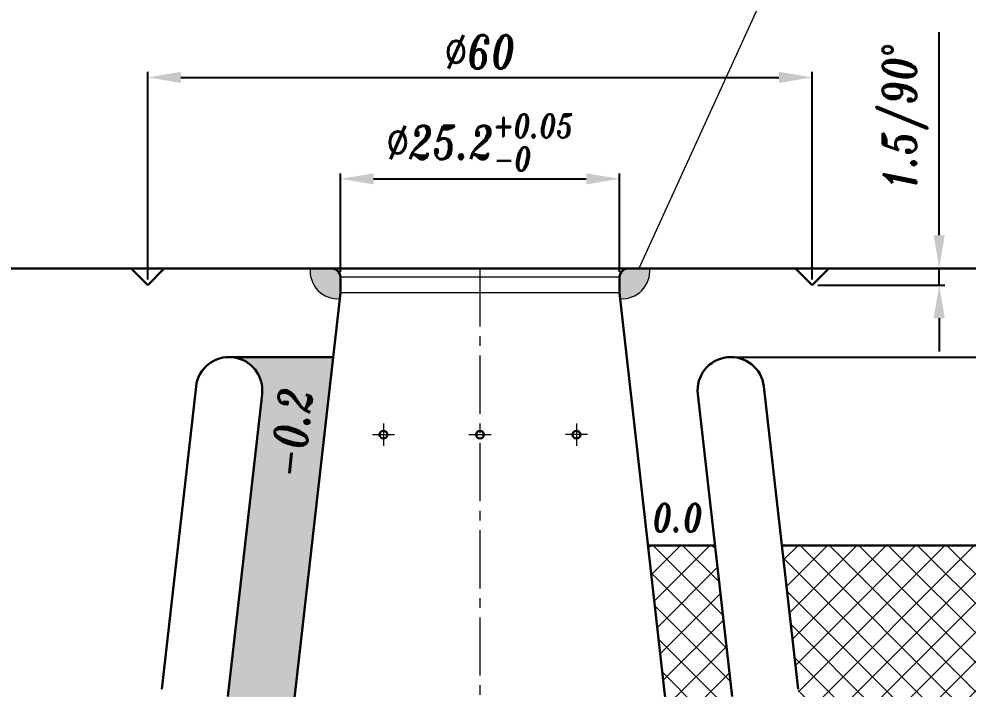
# Model space of a CAD drawing. Extents: x -235 to 974, y -300 to 522.
# Drawn here: x 271.6 to 357.3, y 241.5 to 302 of the extents above; entities that cross this region are included whole.
import ezdxf

# ---------------------------------------------------------------- set-up
doc = ezdxf.new("R2010")
doc.units = 0
doc.header["$LTSCALE"] = 7
doc.header["$MEASUREMENT"] = 0
doc.linetypes.add('CENTER2', pattern=[1.125, 0.75, -0.125, 0.125, -0.125])
doc.layers.get('0').update_dxf_attribs({"linetype": 'CONTINUOUS', "lineweight": 15})
for name, color, linetype, lineweight in [('1', 1, 'CENTER2', 15), ('3', 3, 'CONTINUOUS', 30), ('8', 251, 'CONTINUOUS', 15)]:
    doc.layers.add(name, color=color, linetype=linetype, lineweight=lineweight)
doc.styles.add('ITALICT', font='ITALICT.shx', dxfattribs={"width": 0.8, "height": 3})
doc.dimstyles.get("Standard").update_dxf_attribs({"dimtxt": 3, "dimasz": 3, "dimexe": 0.5, "dimexo": 0.5, "dimgap": 0.8, "dimtad": 1, "dimdsep": 46, "dimtxsty": 'ITALICT', "dimcen": 0.09, "dimazin": 2, "dimtfac": 1, "dimtmove": 0, "dimatfit": 3, "dimfxl": 1, "dimtolj": 1, "dimtzin": 0, "dimarcsym": 0})

# ---------------------------------------------------------------- blocks, each defined once
blk = doc.blocks.new('*D11')
at = {"color": 0, "lineweight": -2, "transparency": 16777216}
for p, q in [((300.656, 279.168), (300.656, 288.048)), ((325.856, 279.168), (325.856, 288.048)), ((303.656, 287.548), (322.856, 287.548))]:
    blk.add_line(p, q, dxfattribs=at)
at = {"color": 0, "transparency": 16777216}
for points in [[(303.656, 288.048), (303.656, 287.048), (300.656, 287.548)], [(322.856, 288.048), (322.856, 287.048), (325.856, 287.548)]]:
    blk.add_solid(points, dxfattribs=at)
at = {"color": 0, "transparency": 16777216, "insert": (313.256, 290.833), "char_height": 3, "attachment_point": 5, "style": 'ITALICT'}
blk.add_mtext('\\A1;%%c25.2{}{\\H0.71x;\\C3;\\S+0.05^ -0;}', dxfattribs=at)
blk = doc.blocks.new('*D33')
at = {"color": 0, "lineweight": -2, "transparency": 16777216}
for p, q in [((283.256, 278.468), (283.256, 297.209)), ((286.256, 296.709), (340.256, 296.709)), ((343.256, 278.468), (343.256, 297.209))]:
    blk.add_line(p, q, dxfattribs=at)
at = {"color": 0, "transparency": 16777216}
for points in [[(286.256, 297.209), (286.256, 296.209), (283.256, 296.709)], [(340.256, 297.209), (340.256, 296.209), (343.256, 296.709)]]:
    blk.add_solid(points, dxfattribs=at)
at = {"color": 0, "transparency": 16777216, "insert": (313.256, 299.009), "char_height": 3, "attachment_point": 5, "style": 'ITALICT'}
blk.add_mtext('\\A1;%%c60', dxfattribs=at)
blk = doc.blocks.new('*D34')
at = {"color": 0, "lineweight": -2, "transparency": 16777216}
for p, q in [((354.721, 282.468), (354.721, 300.783)), ((354.721, 277.968), (354.721, 279.468)), ((343.756, 277.968), (355.221, 277.968)), ((354.721, 274.968), (354.721, 271.968))]:
    blk.add_line(p, q, dxfattribs=at)
at = {"color": 0, "transparency": 16777216}
for points in [[(354.221, 282.468), (355.221, 282.468), (354.721, 279.468)], [(354.221, 274.968), (355.221, 274.968), (354.721, 277.968)]]:
    blk.add_solid(points, dxfattribs=at)
at = {"color": 0, "transparency": 16777216, "insert": (351.635, 293.125), "char_height": 3, "attachment_point": 5, "rotation": 90, "style": 'ITALICT'}
blk.add_mtext('\\A1;1.5/90%%D', dxfattribs=at)
blk = doc.blocks.new('*D35')
at = {"color": 0, "lineweight": -2, "transparency": 16777216}
for p, q in [((362.3, 274.468), (362.3, 276.468)), ((336.574, 271.468), (362.8, 271.468))]:
    blk.add_line(p, q, dxfattribs=at)
at = {"color": 0, "transparency": 16777216}
for points in [[(361.8, 276.468), (362.8, 276.468), (362.3, 279.468)], [(361.8, 274.468), (362.8, 274.468), (362.3, 271.468)]]:
    blk.add_solid(points, dxfattribs=at)
at = {"color": 0, "transparency": 16777216, "insert": (360, 275.468), "char_height": 3, "attachment_point": 5, "rotation": 90, "style": 'ITALICT'}
blk.add_mtext('\\A1;8', dxfattribs=at)

msp = doc.modelspace()

# ---------------------------------------------------------------- hatches: boundary and pattern name
h = msp.add_hatch(color=256)
h.dxf.hatch_style = 1
h.paths.add_polyline_path([(300.6561, 278.6683, 0.4142136), (299.8561, 279.4683), (297.9328, 279.4683, 0.4630291), (300.5963, 276.74), (300.6561, 277.2683)])
h.paths.add_polyline_path([(328.5794, 279.4683), (326.6561, 279.4683, 0.4142136), (325.8561, 278.6683), (325.8561, 277.2683), (325.9158, 276.74, 0.4630291)])
at = {"layer": '8'}
h = msp.add_hatch(dxfattribs=at)
h.set_pattern_fill('DOTS', color=256, scale=15)
edge = h.paths.add_edge_path()
edge.add_arc((228.4311, 178.2683), 50.125, 360, 365.72481)
edge.add_arc((328.1811, 188.2683), 50.125, 180, 185.72481, ccw=False)
edge.add_line((278.0561, 188.2683), (278.0561, 193.2683))
edge.add_arc((305.0561, 193.2683), 27, 152.918361, 180, ccw=False)
edge.add_line((281.0164, 205.5603), (273.683, 203.502))
edge.add_arc((305.0561, 193.2683), 33, 161.933841, 180)
edge.add_line((272.0561, 193.2683), (272.0561, 188.2683))
edge.add_arc((328.1811, 188.2683), 56.125, 180, 185.72481)
edge.add_arc((228.4311, 178.2683), 44.125, 0, 5.72481, ccw=False)
edge.add_line((272.5561, 178.2683), (272.5561, 72.2683))
edge.add_arc((270.4311, 72.2683), 2.125, -14.250033, 0, ccw=False)
edge.add_arc((286.1811, 68.2683), 14.125, 165.749967, 180)
edge.add_line((272.0561, 68.2683), (272.0561, 51.635))
edge.add_line((272.0561, 51.635), (277.483, 54.7683))
edge.add_arc((280.0811, 56.2683), 3, 111.267164, 210.00002, ccw=False)
edge.add_arc((299.0686, 65.2683), 21.0125, 180, 197.173561, ccw=False)
edge.add_line((278.0561, 65.2683), (278.0561, 68.2683))
edge.add_arc((286.1811, 68.2683), 8.125, 165.749967, 180, ccw=False)
edge.add_arc((270.4311, 72.2683), 8.125, 345.749967, 360)
edge.add_line((278.5561, 72.2683), (278.5561, 89.4945))
edge.add_spline(control_points=[(278.5561, 89.4945), (278.362, 89.5439), (277.9145, 89.6197), (277.3954, 89.5832), (277.1229, 89.5665)], knot_values=[1.0642725, 1.0642725, 1.0642725, 1.0642725, 1.6597334, 2.3732358, 2.3732358, 2.3732358, 2.3732358], degree=3, periodic=0)
edge.add_spline(control_points=[(277.1229, 89.5665), (276.6221, 89.5359), (275.4078, 89.4849), (276.0809, 92.4753), (275.8917, 93.9777), (275.6333, 96.132), (276.5579, 95.8596), (277.1636, 95.7146)], knot_values=[2.3732358, 2.3732358, 2.3732358, 2.3732358, 3.683983, 5.7897386, 8.8975835, 9.6671171, 11.1189921, 11.1189921, 11.1189921, 11.1189921], degree=3, periodic=0)
edge.add_spline(control_points=[(277.1636, 95.7146), (277.298, 95.6823), (277.8097, 95.566), (278.2526, 95.5577), (278.5561, 95.5876)], knot_values=[11.1189921, 11.1189921, 11.1189921, 11.1189921, 11.4413632, 12.3449588, 12.3449588, 12.3449588, 12.3449588], degree=3, periodic=0)
edge.add_line((278.5561, 95.5876), (278.5561, 178.2683))
h.paths.add_polyline_path([(296.2561, 229.2683, -0.0470548), (296.4586, 240.159), (300, 271.4683), (290.6033, 271.4683, -0.4476012), (293.5843, 268.1311), (290.4966, 240.8333, 0.0470548), (290.2731, 228.816, -0.2144977), (288.3197, 223.4167), (281.359, 216.2345, 0.1140969), (273.683, 203.502), (281.0164, 205.5603, -0.074405), (285.6675, 212.0588), (292.6283, 219.2411, 0.2144977)])
h.paths.add_polyline_path([(277.3374, 57.1102), (277.3374, 66.4959), (272.8374, 66.4959), (272.8374, 57.1102)], flags=25)
h.paths.add_polyline_path([(297.9797, 259.8292), (299.0183, 269.5021), (294.544, 269.9825), (293.5054, 260.3096)], flags=24)
h = msp.add_hatch(dxfattribs=at)
h.set_pattern_fill('ANSI37', color=256, scale=15)
h.paths.add_polyline_path([(353.9561, 178.2683, -0.0249844), (354.1762, 182.6698, 0.0249844), (354.4561, 188.2683), (354.4561, 193.2683, 0.1948452), (345.1532, 216.2345), (338.1924, 223.4167, -0.2144977), (336.239, 228.816, 0.0470548), (336.0155, 240.8333), (334.4733, 254.4683), (328.435, 254.4683), (330.0536, 240.159, -0.0470548), (330.2561, 229.2683, 0.2144977), (333.8839, 219.2411), (340.8446, 212.0588, -0.1948452), (348.4561, 193.2683), (348.4561, 188.2683, -0.0249844), (348.2061, 183.2683, 0.0249844), (347.9561, 178.2683), (347.9561, 72.2683, 0.0622577), (348.2061, 70.2683, -0.0622577), (348.4561, 68.2683), (348.4561, 65.2683, -0.0533993), (347.9795, 60.8183), (354.4561, 60.8183), (354.4561, 68.2683, 0.0622577), (354.0215, 71.7452, -0.0622577), (353.9561, 72.2683)])
h.paths.add_polyline_path([(353.0717, 129.7419), (353.0717, 137.849), (349.3217, 137.849), (349.3217, 129.7419)], flags=24)
h.paths.add_polyline_path([(352.1673, 138.0666), (352.1673, 145.4083), (349.5423, 145.4083), (349.5423, 138.0666)], flags=24)
h = msp.add_hatch(dxfattribs=at)
h.set_pattern_fill('ANSI37', color=256, scale=15)
h.paths.add_polyline_path([(366.2561, 254.4683), (340.5115, 254.4683), (341.9775, 241.5077, -0.0470548), (342.2219, 228.3637, 0.2144977), (342.501, 227.5924), (349.4617, 220.4101, -0.1948452), (360.4561, 193.2683), (360.4561, 188.2683, -0.0249844), (360.1462, 182.0712, 0.0249844), (359.9561, 178.2683), (359.9561, 72.7264, -0.055902), (360.4561, 68.2683), (360.4561, 60.8183), (366.2561, 60.8183)])
h.paths.add_polyline_path([(363.8607, 138.0666), (363.8607, 145.4083), (361.2357, 145.4083), (361.2357, 138.0666)], flags=24)
h.paths.add_polyline_path([(364.765, 129.7419), (364.765, 137.849), (361.015, 137.849), (361.015, 129.7419)], flags=24)

# ---------------------------------------------------------------- linework, layer by layer
msp.add_line((341.5993, 310.1384), (327.5979, 279.4683))
for centre, start, end in [((300.4218, 279.2339), 174.622012, 274.004054), ((326.0904, 279.2339), 265.995946, 5.377988)]:
    msp.add_arc(centre, 2.5, start, end)
at = {"layer": '1'}
for p, q in [((313.2561, 279.4683), (313.2561, 25.8183)), ((304.5425, 265.4683), (304.5425, 263.4683)), ((321.9697, 265.4683), (321.9697, 263.4683)), ((303.5425, 264.4683), (305.5425, 264.4683)), ((312.2561, 264.4683), (314.2561, 264.4683)), ((322.9697, 264.4683), (320.9697, 264.4683))]:
    msp.add_line(p, q, dxfattribs=at)
at = {"layer": '3'}
for p, q in [((313.2561, 279.4683), (250.7561, 279.4683)), ((283.2561, 277.9683), (281.7561, 279.4683)), ((283.2561, 277.9683), (284.7561, 279.4683)), ((313.2561, 279.4683), (375.7561, 279.4683)), ((343.2561, 277.9683), (341.7561, 279.4683)), ((343.2561, 277.9683), (344.7561, 279.4683)), ((300.6561, 278.6683), (300.6561, 277.2683)), ((325.8561, 278.6683), (325.8561, 277.2683)), ((300.6561, 277.2683), (296.4586, 240.159)), ((325.8561, 277.2683), (330.0536, 240.159)), ((300, 271.4683), (290.438, 271.4683)), ((287.6223, 268.8054), (284.5346, 241.5077)), ((338.8898, 268.8054), (341.9775, 241.5077)), ((293.5843, 268.1311), (290.4966, 240.8333)), ((332.9279, 268.1311), (336.0155, 240.8333)), ((328.435, 254.4683), (334.4733, 254.4683)), ((340.5115, 254.4683), (366.2561, 254.4683))]:
    msp.add_line(p, q, dxfattribs=at)
for centre in [(304.5425, 264.4683), (313.2561, 264.4683), (321.9697, 264.4683)]:
    msp.add_circle(centre, 0.35, dxfattribs=at)
for centre, radius, start, end in [((299.8561, 278.6683), 0.8, 0, 90), ((326.6561, 278.6683), 0.8, 90, 180), ((290.6033, 268.4683), 3, 353.546612, 173.546612), ((335.9088, 268.4683), 3, 6.453388, 186.453388)]:
    msp.add_arc(centre, radius, start, end, dxfattribs=at)
at = {"layer": '8', "lineweight": 13}
for p, q in [((325.8561, 278.6683), (300.6561, 278.6683)), ((325.8561, 277.2682), (300.6561, 277.2682))]:
    msp.add_line(p, q, dxfattribs=at)

# ---------------------------------------------------------------- texts
at = {"style": 'ITALICT', "width": 0.8}
msp.add_text('-0.2', height=3, rotation=83.87186, dxfattribs=at).set_placement((297.2897, 260.4277))
msp.add_text('0.0', height=2.5, dxfattribs=at).set_placement((328.8406, 255.7094))

# ---------------------------------------------------------------- dimensions: what is measured, and where the dimension line sits
dim = msp.add_linear_dim(base=(343.2561, 296.7085), p1=(283.2561, 277.9683), p2=(343.2561, 277.9683), text='%%c<>', dimstyle='Standard')
dim.commit()
dim.dimension.update_dxf_attribs({"geometry": '*D33', "text_midpoint": (313.2561, 299.0085)})
dim = msp.add_linear_dim(base=(354.7207, 279.4683), p1=(343.2561, 277.9683), p2=(354.7207, 279.4683), angle=90, text='1.5/90%%D', dimstyle='Standard')
dim.commit()
dim.dimension.update_dxf_attribs({"geometry": '*D34', "text_midpoint": (351.635, 293.1254)})
dim = msp.add_linear_dim(base=(325.8561, 287.5477), p1=(300.6561, 278.6683), p2=(325.8561, 278.6683), text='%%c<>{}{\\H0.71x;\\C3;\\S+0.05^ -0;}', dimstyle='Standard', override={"dimtp": 0.05, "dimtm": 0})
dim.commit()
dim.dimension.update_dxf_attribs({"geometry": '*D11', "text_midpoint": (313.2561, 290.8327)})
dim = msp.add_linear_dim(base=(362.2996, 279.4683), p1=(336.0741, 271.4683), p2=(362.2996, 279.4683), angle=90, dimstyle='Standard')
dim.commit()
dim.dimension.update_dxf_attribs({"geometry": '*D35', "text_midpoint": (359.9996, 275.4683)})

doc.saveas('drawing.dxf')
